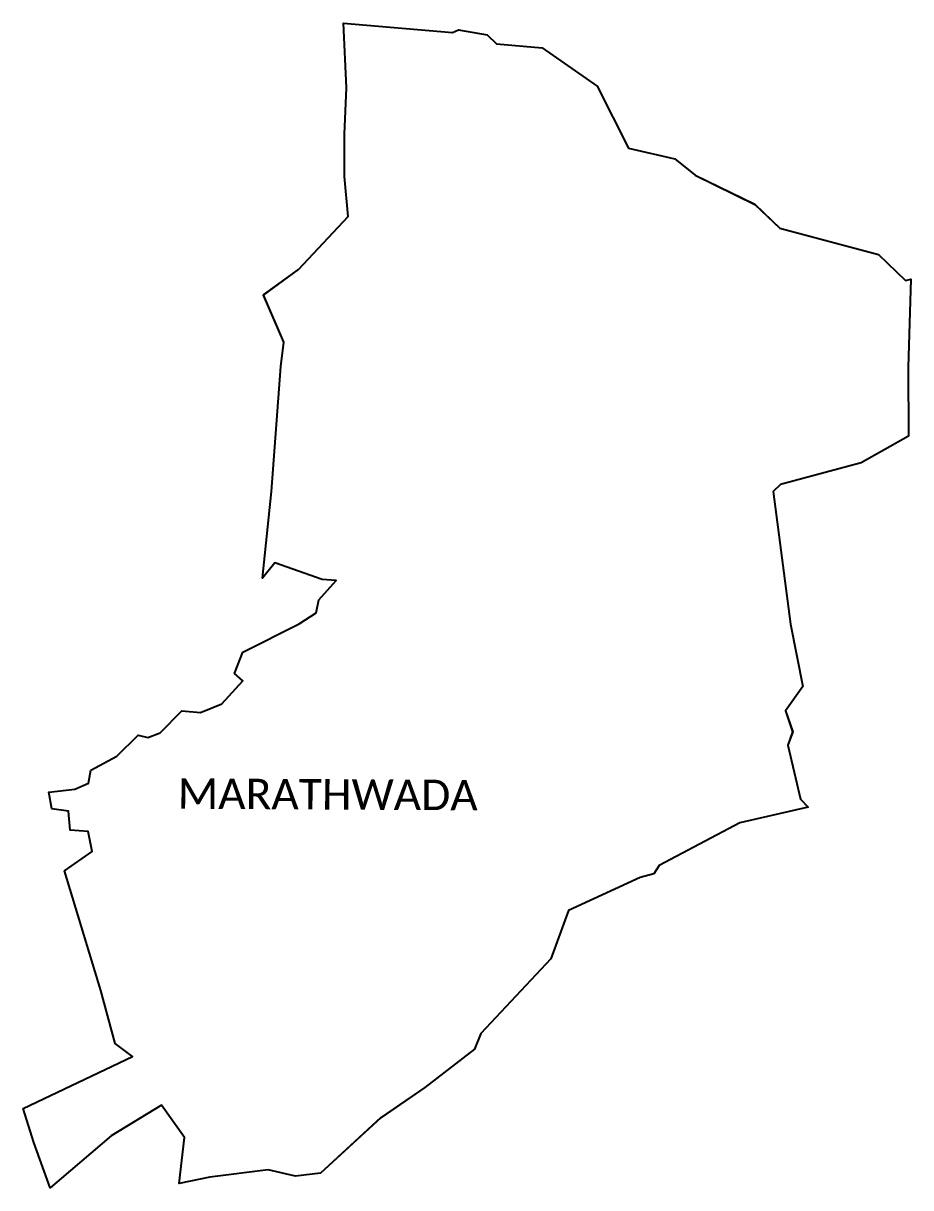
# Model space of a CAD drawing. Header units: feet. Extents: x 311691 to 317702, y 1901024 to 1905447.
# Drawn here: x 314669 to 317702, y 1901464 to 1905447 of the extents above; entities that cross this region are included whole.
import ezdxf

# ---------------------------------------------------------------- set-up
doc = ezdxf.new("R2010")
doc.units = ezdxf.units.FT
doc.header["$MEASUREMENT"] = 0
doc.layers.add('village', color=7, linetype='Continuous')
doc.layers.add('VILLAGE NAME', color=250, linetype='Continuous')

msp = doc.modelspace()

# ---------------------------------------------------------------- linework, layer by layer
at = {"layer": 'village', "color": 4}
msp.add_polyline3d([(315763.2, 1905446.6, 0), (316136.1, 1905415, 0), (316156.9, 1905424.5, 0), (316254.9, 1905407, 0), (316285.9, 1905376, 0), (316442.8, 1905362.4, 0), (316630.4, 1905231.2, 0), (316738.2, 1905019.6, 0), (316895.8, 1904983.1, 0), (316965.4, 1904927.4, 0), (317169.6, 1904827.3, 0), (317255.1, 1904745.6, 0), (317592.7, 1904655.3, 0), (317685.1, 1904566.8, 0), (317702.4, 1904570.9, 0), (317694.1, 1904270.9, 0), (317695.1, 1904033.8, 0), (317533.2, 1903943.5, 0), (317256.9, 1903869.3, 0), (317232.8, 1903845.4, 0), (317291.6, 1903391, 0), (317334.2, 1903178.2, 0), (317274.4, 1903094.6, 0), (317299, 1903023.2, 0), (317282.2, 1902977.3, 0), (317325.8, 1902792.6, 0), (317351.5, 1902765.5, 0), (317117.8, 1902711.5, 0), (316842.6, 1902565.9, 0), (316823.7, 1902537.1, 0), (316778, 1902525.2, 0), (316532.9, 1902411.6, 0), (316472, 1902246.5, 0), (316233, 1901991.5, 0), (316211.5, 1901937.5, 0), (316040.9, 1901806.6, 0), (315890.3, 1901702.8, 0), (315685.1, 1901513.6, 0), (315598.9, 1901503.7, 0), (315505.9, 1901524.6, 0), (315306.6, 1901499.8, 0), (315201.8, 1901478.7, 0), (315219.7, 1901635.2, 0), (315141.3, 1901745.7, 0), (314969.4, 1901641, 0), (314760.9, 1901463.7, 0), (314704.4, 1901618.2, 0), (314668.6, 1901734.2, 0), (315042.3, 1901912.7, 0), (314982.6, 1901956.5, 0), (314933.8, 1902138, 0), (314809.9, 1902548.1, 0), (314903.6, 1902613.9, 0), (314890, 1902682.6, 0), (314829.3, 1902687.2, 0), (314823.1, 1902752, 0), (314765.7, 1902759.5, 0), (314756.3, 1902816.9, 0), (314844.4, 1902826.4, 0), (314891.8, 1902847.3, 0), (314899.2, 1902891.7, 0), (314988.9, 1902939.9, 0), (315061, 1903012.2, 0), (315094.5, 1903003.8, 0), (315136.3, 1903019.6, 0), (315210.3, 1903095, 0), (315273.9, 1903089.5, 0), (315347.5, 1903118.3, 0), (315418.7, 1903197.6, 0), (315390.6, 1903222.3, 0), (315419.7, 1903295.3, 0), (315612, 1903392.5, 0), (315669.6, 1903430.4, 0), (315679, 1903475.1, 0), (315738, 1903541.2, 0), (315690.2, 1903544.1, 0), (315528.7, 1903601.5, 0), (315486.9, 1903548.7, 0), (315516.7, 1903845.6, 0), (315549.2, 1904272.1, 0), (315558.9, 1904355.7, 0), (315489.7, 1904517.2, 0), (315609.2, 1904603.9, 0), (315778.8, 1904785.8, 0), (315766.8, 1904922.9, 0), (315767, 1905067.3, 0), (315773, 1905225.8, 0), (315763.2, 1905446.6, 0)], close=True, dxfattribs=at)
at = {"layer": 'village', "color": 18, "true_color": 0x000000}
msp.add_polyline3d([(315219.7, 1901635.2, 0), (315141.2, 1901745.7, 0), (314969.4, 1901641, 0), (314760.8, 1901463.8, 0), (314704.3, 1901618.2, 0), (314668.6, 1901734.2, 0), (315042.3, 1901912.7, 0), (314982.6, 1901956.5, 0), (314933.8, 1902138, 0), (314809.9, 1902548.1, 0), (314903.6, 1902613.9, 0), (314890, 1902682.6, 0), (314829.3, 1902687.2, 0), (314823.1, 1902752, 0), (314765.7, 1902759.5, 0), (314756.4, 1902816.9, 0), (314844.4, 1902826.4, 0), (314891.8, 1902847.3, 0), (314899.2, 1902891.7, 0), (314988.9, 1902939.9, 0), (315061, 1903012.2, 0), (315094.5, 1903003.8, 0), (315136.3, 1903019.6, 0), (315210.3, 1903094.9, 0), (315274, 1903089.6, 0), (315347.5, 1903118.3, 0), (315418.7, 1903197.6, 0), (315390.5, 1903222.3, 0), (315419.7, 1903295.4, 0), (315612, 1903392.6, 0), (315669.6, 1903430.4, 0), (315679, 1903475.1, 0), (315738, 1903541.1, 0), (315690.3, 1903544.1, 0), (315528.7, 1903601.4, 0), (315486.9, 1903548.7, 0), (315516.6, 1903845.6, 0), (315549.3, 1904272.1, 0), (315558.9, 1904355.6, 0), (315489.7, 1904517.3, 0), (315609.2, 1904604, 0), (315778.8, 1904785.8, 0), (315766.8, 1904923, 0), (315767, 1905067.3, 0), (315773, 1905225.9, 0), (315763.2, 1905446.5, 0), (316136, 1905415, 0), (316156.9, 1905424.5, 0), (316254.9, 1905407, 0), (316285.9, 1905376, 0), (316442.8, 1905362.3, 0), (316630.4, 1905231.2, 0), (316738.2, 1905019.7, 0), (316895.8, 1904983.1, 0), (316965.4, 1904927.4, 0), (317169.6, 1904827.4, 0), (317255.2, 1904745.7, 0), (317592.6, 1904655.3, 0), (317685.1, 1904566.8, 0), (317702.4, 1904570.9, 0), (317694.2, 1904270.9, 0), (317695.1, 1904033.9, 0), (317533.2, 1903943.5, 0), (317256.9, 1903869.2, 0), (317232.8, 1903845.4, 0), (317291.6, 1903391, 0), (317334.1, 1903178.2, 0), (317274.4, 1903094.6, 0), (317298.9, 1903023.3, 0), (317282.2, 1902977.4, 0), (317325.8, 1902792.5, 0), (317351.5, 1902765.5, 0), (317117.8, 1902711.5, 0), (316842.6, 1902565.9, 0), (316823.7, 1902537.2, 0), (316777.9, 1902525.2, 0), (316532.9, 1902411.5, 0), (316472, 1902246.5, 0), (316233, 1901991.4, 0), (316211.5, 1901937.6, 0), (316041, 1901806.5, 0), (315890.4, 1901702.7, 0), (315685.2, 1901513.5, 0), (315598.9, 1901503.7, 0), (315505.8, 1901524.6, 0), (315306.6, 1901499.9, 0), (315201.9, 1901478.7, 0)], close=True, dxfattribs=at)
msp.add_polyline3d([(315219.7, 1901635.2, 0), (315141.2, 1901745.7, 0), (314969.4, 1901641, 0), (314760.8, 1901463.8, 0), (314704.3, 1901618.2, 0), (314668.6, 1901734.2, 0), (315042.3, 1901912.7, 0), (314982.6, 1901956.5, 0), (314933.8, 1902138, 0), (314809.9, 1902548.1, 0), (314903.6, 1902613.9, 0), (314890, 1902682.6, 0), (314829.3, 1902687.2, 0), (314823.1, 1902752, 0), (314765.7, 1902759.5, 0), (314756.4, 1902816.9, 0), (314844.4, 1902826.4, 0), (314891.8, 1902847.3, 0), (314899.2, 1902891.7, 0), (314988.9, 1902939.9, 0), (315061, 1903012.2, 0), (315094.5, 1903003.8, 0), (315136.3, 1903019.6, 0), (315210.3, 1903094.9, 0), (315274, 1903089.6, 0), (315347.5, 1903118.3, 0), (315418.7, 1903197.6, 0), (315390.5, 1903222.3, 0), (315419.7, 1903295.4, 0), (315612, 1903392.6, 0), (315669.6, 1903430.4, 0), (315679, 1903475.1, 0), (315738, 1903541.1, 0), (315690.3, 1903544.1, 0), (315528.7, 1903601.4, 0), (315486.9, 1903548.7, 0), (315516.6, 1903845.6, 0), (315549.3, 1904272.1, 0), (315558.9, 1904355.6, 0), (315489.7, 1904517.3, 0), (315609.2, 1904604, 0), (315778.8, 1904785.8, 0), (315766.8, 1904923, 0), (315767, 1905067.3, 0), (315773, 1905225.9, 0), (315763.2, 1905446.5, 0), (316136, 1905415, 0), (316156.9, 1905424.5, 0), (316254.9, 1905407, 0), (316285.9, 1905376, 0), (316442.8, 1905362.3, 0), (316630.4, 1905231.2, 0), (316738.2, 1905019.7, 0), (316895.8, 1904983.1, 0), (316965.4, 1904927.4, 0), (317169.6, 1904827.4, 0), (317255.2, 1904745.7, 0), (317592.6, 1904655.3, 0), (317685.1, 1904566.8, 0), (317702.4, 1904570.9, 0), (317694.2, 1904270.9, 0), (317695.1, 1904033.9, 0), (317533.2, 1903943.5, 0), (317256.9, 1903869.2, 0), (317232.8, 1903845.4, 0), (317291.6, 1903391, 0), (317334.1, 1903178.2, 0), (317274.4, 1903094.6, 0), (317298.9, 1903023.3, 0), (317282.2, 1902977.4, 0), (317325.8, 1902792.5, 0), (317351.5, 1902765.5, 0), (317117.8, 1902711.5, 0), (316842.6, 1902565.9, 0), (316823.7, 1902537.2, 0), (316777.9, 1902525.2, 0), (316532.9, 1902411.5, 0), (316472, 1902246.5, 0), (316233, 1901991.4, 0), (316211.5, 1901937.6, 0), (316041, 1901806.5, 0), (315890.4, 1901702.7, 0), (315685.2, 1901513.5, 0), (315598.9, 1901503.7, 0), (315505.8, 1901524.6, 0), (315306.6, 1901499.9, 0), (315201.9, 1901478.7, 0)], close=True, dxfattribs=at)

# ---------------------------------------------------------------- texts
at = {"layer": 'VILLAGE NAME', "insert": (315196.6, 1902864.2), "char_height": 104.042, "attachment_point": 1, "rotation": 359.6762}
msp.add_mtext_dynamic_manual_height_columns('{\\fCalibri|b0|i0|c0|p34;MARATHWADA}', width=1856.633, gutter_width=520.2, heights=[0], dxfattribs=at)

doc.saveas('drawing.dxf')
